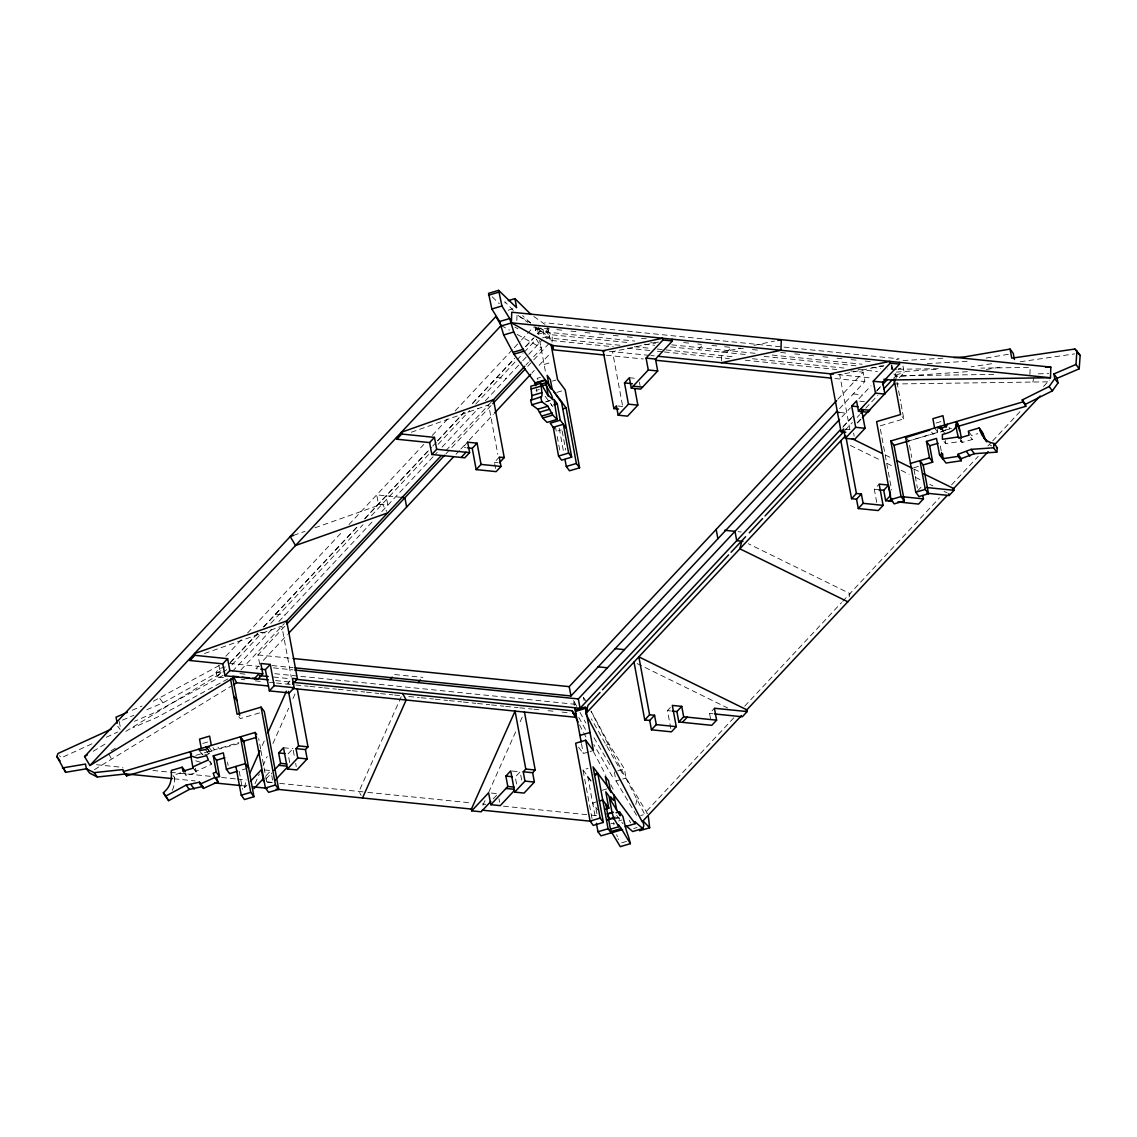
<?xml version="1.0" encoding="UTF-8"?>
<svg xmlns="http://www.w3.org/2000/svg" width="1137" height="1137" viewBox="0 0 1137 1137"><rect width="100%" height="100%" fill="white"/><g stroke="black" fill="none" stroke-linecap="round" stroke-linejoin="round"><path stroke-width="0.75" stroke-dasharray="5 3.75" d="M516.823 320.463L516.994 315.148L530.808 322.851M552.07 341.924L552.284 334.832L540.004 327.982M721.483 360.955L721.753 352.1L740.471 348.192M1029.923 374.499L1030.15 367.407L980.918 368.104M635.739 804.484L637.018 799.567M849.112 596.854L849.964 593.571L748.331 543.728M1032.808 382.046L1034.514 375.48M245.62 782.725L244.512 787.699L247.653 788.012M264.239 740.969L260.657 748.999L258.667 738.538M255.029 783.677L259.321 774.041M262.903 766.011L267.195 756.375M272.923 743.527L288.67 708.195M292.962 698.559L295.833 692.135M401.219 696.711L358.994 791.466L361.097 795.374M482.955 805.209L485.812 798.785M488.683 792.361L515.871 731.347M520.178 721.711L523.034 715.287M204.845 754.84L208.796 753.987L211.951 751.187L208.725 746.838M943.369 430.71L940.64 432.131M539.037 326.731L535.641 330.412L538.412 334.15L548.489 331.151L546.641 328.664M537.63 333.852L539.904 331.407L634.73 341.072M265.944 779.044L271.771 772.805M225.879 656.205L241.57 639.42M247.596 632.968L342.919 530.993M348.96 524.541L423.76 444.496M432.216 435.471L449.101 417.393M455.141 410.94L513.057 348.974M514.251 347.68L520.291 341.228M521.499 339.935L533.566 327.03M230.669 662.089L258.554 632.257M263.4 627.055L358.453 525.379M364.465 518.941L429.36 449.513M437.773 440.516L464.209 412.234M472.622 403.237L513.626 359.349M525.763 346.387L533.04 338.599M537.886 333.411L542.733 328.223L544.467 337.561L620.233 345.278M230.029 662.956L257.772 633.266M263.812 626.814L357.928 526.133M365.162 518.387L431.52 447.381M432.728 446.088L436.352 442.222M437.56 440.929L464.109 412.532M472.551 403.493L514.777 358.311M525.635 346.7L534.092 337.661M231.934 664.903L262.263 632.456M270.762 623.374L362.945 524.74M371.444 515.658L429.658 453.365M438.157 444.283L469.695 410.542M475.763 404.047L515.786 361.225M516.994 359.932L523.063 353.436M524.285 352.143L536.408 339.167L541.724 348.121L529.586 361.097M232.389 671.441L273.349 627.61M278.878 621.527L373.362 520.604M381.805 511.579L437.233 452.284M442.051 447.125L478.194 408.453M485.428 400.721L521.57 362.049M522.778 360.756L542.051 340.134M240.888 669.963L284.25 623.573M445.889 450.636L492.293 400.991M525.948 364.991L528.378 362.39M259.705 664.264L257.971 654.926L285.671 625.293M445.86 453.905L491.625 404.943M527.767 366.285L532.585 361.125M533.779 359.846L551.843 340.517L613.397 346.785M263.315 660.398L287.405 634.631M456.022 454.231L459.632 450.366M460.84 449.072L468.06 441.341M469.268 440.047L493.359 414.28M531.903 373.05L534.305 370.463M539.123 365.318L549.967 353.721M258.412 666.097L255.981 668.684L259.122 669.011M467.677 442.208L462.816 447.409L465.957 447.722M290.006 680.978L287.59 683.579L290.901 683.92M495.576 468.515L494.424 462.29L499.271 457.102M244.512 787.699L246.928 785.113M265.987 775.761L269.611 771.895M294.142 755.238L292.934 748.7L288.073 753.902L290.006 764.306M698.217 349.741L703.064 344.554L697.777 344.014M726.444 352.612L731.29 347.425L724.241 346.7M837.813 399.272L863.111 372.225L864.845 381.549L839.547 408.609M841.934 416.909L850.391 407.87M858.89 398.789L871.013 385.813M493.188 798.899L498.02 793.754L488.612 792.787M521.656 780.01L520.135 771.852L515.274 777.04L516.894 785.71M843.327 426.446L854.185 414.834M877.11 390.304L880.734 386.424M842.744 427.242L851.187 418.217M876.485 391.142L881.303 385.983M845.089 430.298L852.366 422.509M857.213 417.322L859.643 414.721M865.712 408.24L877.835 395.264M893.611 378.394L896.027 375.793L996.254 374.386M857.127 422.879L860.752 418.999M899.353 377.697L904.185 372.524L902.451 363.2M857.511 422.921L861.15 419.027M670.802 728.575L667.476 710.597L671.114 706.702M876.726 502.383L874.31 489.322L879.157 484.135M710.511 718.556L709.573 713.453L714.42 708.252M917.616 490.871L921.254 486.977M733.834 717.817L644.324 813.58L591.197 711.705M744.721 706.162L841.494 602.624M842.702 601.331L939.475 497.807M951.57 484.859L978.19 456.392M987.868 446.031L991.492 442.151M992.7 440.858L1020.529 411.082M1043.51 386.495L1049.565 380.028M223.591 677.638L216.925 676.956L216.058 672.294L219.512 668.627L226.732 666.481M216.925 676.956L220.379 673.289L218.929 665.515M93.177 751.315L107.717 742.433M125.809 731.389L226.789 669.721M111.085 750.79L117.111 747.108M94.399 769.65L230.655 686.435M153.324 701.231L219.569 665.301M146.815 709.73L163.032 702.808L224.33 668.798M223.136 675.421L153.978 712.899L134.45 721.299M227.897 678.945L157.204 717.248L132.787 727.751M91.87 743.854L61.185 757.853L59.579 755.693M106.409 737.217L117.722 732.043M210.444 761.435L211.525 764.306L196.019 771.298L194.413 769.124M132.247 710.227L141.983 706.077M122.512 720.119L133.853 715.272M411.338 432.231L488.654 404.886L497.807 454.288M293.517 535.385L305.029 531.32M314.906 527.824L382.359 503.975L386.779 511.437M204.504 653.505L281.82 626.174L291.299 677.268M182.958 771.213L186.17 775.562L196.459 772.478L195.479 768.214M508.196 310.216L514.919 308.226M534.845 327.357L537.63 329.332L540.985 328.337M540.899 328.479L537.545 329.474L535.698 326.987M542.633 337.817L549.356 335.827L546.584 332.089L545.717 327.413M546.385 338.385L549.754 337.391L536.081 327.2M544.111 364.465L550.834 362.476M540.445 377.356L537.076 378.365L539.492 381.62M552.497 381.08L555.865 380.085M535.968 390.46L539.322 389.465M556.803 392.393L563.526 390.403M546.044 401.617L549.398 400.622M545.632 401.958L550.678 400.466M557.969 430.88L561.323 429.885M896.34 359.704L899.225 358.851L544.85 322.752M898.074 369.042L900.959 368.189M895.515 375.111L904.185 372.524M902.579 412.29L903.801 418.871L879.825 425.963L891.65 490.033M936.092 423.021L941.138 421.529M907.539 441.312L951.456 428.322M906.288 437.717L908.705 440.971L937.826 432.358L937.243 429.246M944.875 430.269L950.546 428.592L950.646 429.502L949.04 427.341M969.136 432.231L971.552 435.499L977.777 433.652M913.665 467.79L918.412 466.369M259.506 712.913L240.319 718.612L237.093 714.263M202.756 743.456L207.787 741.964M195.862 755.352L238.813 742.603M209.023 751.443L211.951 751.187M238.798 743.584L219.356 748.985L216.129 744.636M180.769 772.947L174.558 774.794L174.643 782.327L173.478 787.515A20.224 17.467 -36.6 0 1 172.184 790.386M247.056 768.427L239.125 770.787L242.565 789.391M605.751 745.232L609.105 744.223L624.412 768.939L626.089 778.006L647.408 813.552L640.685 815.556M578.506 747.08L583.295 753.547L588.341 752.054M590.018 751.543L593.386 750.548M592.007 818.469L582.997 769.877L588.042 768.385M617.689 770.929L624.412 768.939M614.335 771.924L616.012 781.005L621.058 779.513M622.735 779.001L626.089 778.006M601.956 790.357L608.679 788.353M596.015 802.011L592.647 803.006L597.721 809.842M612.815 819.436L619.537 817.446M618.514 820.999L621.882 820.004M633.735 828.503L637.09 827.509M621.669 842.83L626.714 841.337M960.395 440.346L962.001 442.506L972.291 439.493L971.552 435.499M658.451 342.052L612.53 351.631L622.635 406.151M754.073 345.35L774.482 341.086M883.946 365.545L839.731 374.769L849.836 429.289M986.163 358.07L1009.898 354.005M991.62 363.726L971.097 366.839M986.319 369.497L1003.36 366.626M944.023 441.483L945.629 443.657L961.973 441.199L962.001 442.506M1020.216 361.751L1074.579 353.891M896.269 372.097L939.773 369.042M967.36 371.671L896.013 376.674L892.787 372.339M903.005 360.557L943.284 358.169M927.238 363.655L967.516 361.268M896.51 369.283L887.713 368.999M898.273 369.255L938.707 368.701M1038.379 373.803L1048.712 373.661M893.895 383.993L1048.314 381.833M544.495 328.394L549.782 328.934M556.832 329.659L562.119 330.185M570.93 331.094L576.217 331.634M585.015 332.53L592.064 333.24M599.114 333.965L606.163 334.676M613.213 335.401L620.262 336.111M627.311 336.836L634.361 337.547M641.396 338.272L648.445 338.982M683.692 342.578L688.979 343.118M711.89 345.449L717.177 345.989M738.339 348.135L745.389 348.86M752.438 349.585L759.488 350.295M780.622 352.456L787.671 353.166M794.72 353.891L800.007 354.417M808.819 355.327L814.106 355.853M822.904 356.762L828.191 357.288M837.003 358.198L842.29 358.738M851.101 359.633L856.388 360.173M865.2 361.069L870.487 361.609M650.606 342.678L655.893 343.218M671.754 344.838L756.389 353.451M772.25 355.071L862.173 364.238M879.811 366.029L883.335 366.384M552.284 334.832L628.192 342.564M644.082 344.184L654.67 345.264M670.56 346.884L748.245 354.787M764.135 356.407L855.934 365.759M871.823 367.379L880.649 368.274M634.332 346.714L650.193 348.32M657.243 349.045L664.292 349.755M666.055 349.94L734.772 356.933M752.396 358.738L844.024 368.061M858.108 369.497L877.494 371.472M627.468 348.22L650.321 350.551M657.357 351.262L662.644 351.802M664.392 351.973L729.457 358.61M745.289 360.216L836.733 369.525M850.803 370.96L863.111 372.225M609.404 351.319L649.056 355.355M650.819 355.526L654.343 355.895M837.941 374.599L871.496 378.01M606.334 355.227L643.258 358.979M834.942 378.507L864.845 381.549M853.12 393.928L862.514 394.894M629.372 377.74L637.217 378.536M859.714 401.19L864.418 401.674M496.656 377.512L506.064 378.479M839.277 412.418L845.544 413.058M617.988 406.008L622.692 406.477M845.189 429.146L849.893 429.63M874.31 489.322L879.015 489.791M401.489 497.366L376.702 494.851L378.436 504.188L387.831 505.141L386.097 495.803M738.126 531.661L741.253 531.974M275.538 614.094L284.946 615.046M260.131 632.414L267.962 633.21M257.971 654.926L291.385 658.323M394.638 674.525L422.865 677.41M272.013 665.515L293.119 667.661M229.447 663.383L259.407 666.438M273.505 667.874L292.877 669.849M709.573 713.453L713.013 713.794M667.476 710.597L670.617 710.923M274.756 673.687L576.246 704.4L573.474 700.662M239.992 673.616L245.279 674.156M273.477 677.027L289.338 678.647M216.058 672.294L221.061 672.791M275.552 680.551L291.427 682.172M241.229 679.429L244.753 679.784M255.328 680.864L262.377 681.589M269.441 682.299L274.728 682.84M276.49 683.024L294.113 684.815M295.876 685L308.226 686.251M309.989 686.435L322.325 687.686M324.088 687.871L336.438 689.136M338.201 689.306L350.537 690.571M352.299 690.742L364.65 692.007M366.412 692.177L378.749 693.442M380.511 693.613L392.848 694.878M394.61 695.062L401.674 695.773M408.723 696.498L419.297 697.564M421.06 697.748L433.41 699.013M435.173 699.184L447.509 700.449M449.271 700.619L461.608 701.884M463.37 702.055L475.721 703.32M477.483 703.49L489.82 704.755M491.582 704.94L503.933 706.191M505.695 706.375L518.031 707.626M519.794 707.811L532.144 709.062M533.907 709.246L540.956 709.957M548.006 710.682L555.055 711.392M562.104 712.117L569.168 712.842M283.525 747.748L292.934 748.7M512.29 771.042L520.135 771.852M264.551 769.962L270.819 770.602L271.445 773.999M266.754 781.858L273.036 782.498L271.771 775.704M96.503 764.718L122.924 767.418M152.87 770.46L168.731 772.08M170.493 772.265L211.013 776.386M221.573 777.466L235.672 778.902M237.434 779.072L246.246 779.982M267.38 782.128L272.667 782.668M279.716 783.379L366.043 792.176M367.791 792.361L471.741 802.949M482.301 804.015L485.826 804.385M503.449 806.176L589.762 814.973M591.524 815.144L596.811 815.684M616.197 817.659L619.722 818.015M174.004 778.788L195.138 780.934M240.945 785.596L247.994 786.321M610.896 823.287L614.421 823.643M494.424 462.29L497.736 462.631M200.553 762.273L194.569 760.44M199.657 751.187L202.969 754.812M885.382 455.042L891.735 458.154M913.977 469.055L920.33 472.182M850.362 445.434L880.535 460.229M886.888 463.342L893.241 466.454M901.186 470.348L909.117 474.243M915.47 477.369L920.231 479.7M929.768 484.376L932.937 485.925M944.051 491.383L947.235 492.946M637.175 663.596L727.694 707.996M514.933 327.172L518.003 328.891M501.175 325.495L509.504 330.142M517.164 334.42L541.724 348.121M533.793 316.47L544.921 324.372M518.145 315.489L527.895 322.411M530.609 323.135L522.594 315.617M492.15 296.8L499.342 303.764M513.313 310.458L504.842 301.632L505.681 306.18M545.135 396.216L552.866 406.634M970.685 437.319L972.291 439.493M959.557 437.944L961.973 441.199M942.857 430.696L944.463 432.87M934.6 428.009L937.826 432.358M931.629 432.145L933.25 434.32M902.181 416.696L903.801 418.871M583.551 697.663L586.322 701.401M582.997 769.877L591.425 781.233M616.68 815.314L622.991 823.842M587.857 777.125L590.757 781.048M212.96 747.62L214.566 749.795M207.574 748.501L209.99 751.77M206.707 748.103L209.919 752.452M205.57 749.638L208.796 753.987M208.298 759.971L211.525 764.306M159.805 698.459L163.032 702.808M193.233 768.129L196.459 772.478M173.094 775.633L174.714 777.807M117.722 726.23L120.138 729.485M609.83 764.661L592.42 735.127M622.465 773.601L591.396 718.954M612.388 776.599L593.827 744.607M616.012 781.005L637.331 816.551M578.818 717.419L586.322 731.02M590.942 710.952L609.105 744.223M576.743 706.39L573.432 700.335L574.341 705.324M580.041 712.43L585.825 723.018M629.23 820.218L630.637 822.833M108.768 753.945L111.582 759.161M579.5 724.88L586.28 737.686M593.4 751.557L605.907 775.335M610.825 784.757L614.676 792.347M201.832 753.575L202.073 754.456M613.994 824.837L613.483 822.492M498.972 798.842L499.598 802.253M940.342 446.045L941.55 452.583M908.705 440.971L908.875 441.895M909.515 445.349L911.746 457.429M913.977 469.482L914.915 474.555M915.228 476.247L916.479 483.012M916.792 484.703L917.417 488.086M895.416 373.519L900.447 400.764M901.058 404.061L902.281 410.642M891.92 365.318L892.488 368.431M891.621 366.029L892.204 369.184M891.138 364.536L892.005 369.198M853.617 433.055L854.185 436.167M639.42 382.16L640.06 385.642M547.622 326.49L550.706 342.55M562.161 430.98L565.672 450.025M559.233 428.251L563.725 452.569M539.336 328.295L539.904 331.407M537.63 329.332L538.412 334.15M539.663 340.375L545.945 374.343M551.331 404.573L551.502 405.497M555.325 426.204L556.291 431.378M557.229 436.452L559.717 449.996M534.774 325.736L536.209 333.525M583.523 697.351L584.134 700.776M596.001 808.791L596.939 813.865M587.687 776.201L595.163 816.537M581.476 743.669L583.295 753.547M295.663 763.41L296.26 766.679M260.927 750.69L266.712 781.929M227.485 762.131L228.096 765.414M185.686 772.89L186.17 775.562M119.271 721.498L120.664 729.059M536.323 388.797L536.891 391.867M945.6 440.46L945.629 443.657M618.443 839.632A20.224 3.965 73.5 0 1 618.073 838.665M617.363 836.704A20.224 3.965 73.5 0 1 616.68 834.672M991.649 445.931A20.224 17.467 -36.6 0 1 990.029 444.922"/><path stroke-width="1.5" d="M536.024 383.951L513.924 354.175L503.677 334.974L499.584 321.515L491.852 308.98L488.555 293.332L498.646 290.347L516.61 307.729L514.933 298.647L508.211 300.637M565.004 459.519L566.283 466.468L569.509 470.803L579.586 467.819L576.374 463.484L566.112 407.899L524.001 351.191L513.753 331.99L509.674 318.531L501.929 305.995L498.646 290.347M604.912 350.85L551.957 345.463L511.408 322.837L511.735 312.22L1050.815 367.123L1050.489 377.754L890.911 379.985L883.847 379.275M1075.972 364.465L1053.9 373.959L1057.112 378.308L1079.198 368.814L1075.972 364.465L1076.924 351.148L1074.863 349.031L1011.745 358.169L1010.068 349.087L964.29 356.933L953.787 357.558M1079.198 368.814L1080.15 355.483L1076.924 351.148M959.472 430.653C956.331 413.555 954.213 425.067 958.789 438.171L969.079 435.158L968.34 431.15L979.213 427.938L982.439 432.273L986.035 440.815M993.567 447.793L971.14 449.357L958.079 454.274L961.291 458.623L974.352 453.691L996.794 452.142L993.567 447.793L994.179 443.501L990.199 442.407A20.224 17.467 -36.6 0 1 984.642 438.726L981.771 434.732L979.213 427.938M996.794 452.142L997.391 447.85L994.179 443.501M741.381 715.656L642.192 821.781L585.797 713.624L587.928 705.423L600.052 692.447M895.174 379.076L893.895 383.993L862.358 417.734M626.061 825.817L632.698 831.531L642.775 828.546L643.812 825.519L642.945 820.843L649.653 827.779L639.562 830.763M87.066 768.683L65.605 772.307L56.85 756.56L57.959 753.518L111.27 729.172M249.913 773.089L259.947 750.605M267.82 732.939L286.425 691.182M362.504 797.989L406.165 700.022L402.654 693.499M958.221 426.318L1025.787 406.321L1022.206 399.968L1049.167 386.523L1054.752 378.635L1053.9 373.959M1025.787 406.321L1025.418 404.317L1052.379 390.872L1057.978 382.984L1057.112 378.308M608.849 788.154L608.053 787.515L611.137 792.375L611.137 791.253M947.334 424.243L946.751 425.991L941.251 428.521L937.428 427.782L940.143 426.375L942.559 429.63M662.97 340.006L662.644 338.243L603.122 350.679L613.866 408.595L616.425 405.852L618.158 415.19L628.448 404.175L624.511 382.927L629.372 377.74L631.291 388.143L648.289 370.008L646.086 358.098L662.97 340.006L672.379 340.972L672.052 339.21M646.086 358.098L655.495 359.05L672.379 340.972M274.102 770.317L280.597 763.339L286.879 763.979M275.353 780.01L286.993 767.532M890.172 363.158L889.845 361.395L830.323 373.817L841.067 431.733L843.626 428.99L845.359 438.328L855.649 427.313L851.712 406.08L856.573 400.878L858.506 411.296L875.49 393.146L873.287 381.236L890.172 363.158L899.58 364.11L899.253 362.348M873.287 381.236L882.696 382.203L899.58 364.11M507.798 786.491L505.866 776.088L510.726 770.886L514.663 792.119L524.967 781.105L523.233 771.767L525.791 769.038L515.061 711.108L471.4 809.075L471.727 810.837L488.612 792.787L490.829 804.683L507.798 786.491L514.08 787.131M514.208 790.67L500.237 805.65L490.829 804.683M84.579 756.56L495.874 316.541L501.175 325.495L89.894 765.514L84.579 756.56L87.435 754.812M189.694 658.749L190.021 660.512L194.868 655.324L227.627 658.678L229.845 670.574L224.998 675.776L222.781 663.866L227.627 658.678M396.529 437.461L396.856 439.223L401.702 434.036L434.462 437.39L436.679 449.3L431.833 454.487L429.601 442.577L434.462 437.39M285.771 621.939L441.042 455.838M491.98 401.318L524.74 366.285M286.879 624L444.652 455.198M492.833 403.649L525.351 368.857M288.599 633.337L453.606 456.804M494.567 412.987L530.695 374.329M224.998 675.776L254.347 678.732L259.193 673.545L262.775 673.9L260.842 663.496L270.265 664.449L274.202 685.696L269.355 690.884L265.404 669.65L270.265 664.449M431.833 454.487L461.181 457.444L466.028 452.256L469.609 452.625L467.677 442.208L477.099 443.174L481.036 464.408L476.176 469.609L472.239 448.362L477.099 443.174M262.775 673.9L257.928 679.102L254.347 678.732M469.609 452.625L464.763 457.813L461.181 457.444M292.564 684.09L297.411 678.903L286.68 620.973L194.541 653.562L194.868 655.324M499.385 462.802L504.245 457.614L493.501 399.698L401.375 432.273L401.702 434.036M297.411 678.903L292.436 678.391L294.17 687.729L289.324 692.916L269.355 690.884M504.245 457.614L499.271 457.102L501.005 466.44L496.144 471.628L476.176 469.609M250.552 781.247L261.411 769.65L263.628 781.545M280.597 763.339L278.664 752.95L283.525 747.748L287.462 768.982L296.871 769.948L307.161 758.919L305.441 749.581L307.999 746.853L297.269 688.923M253.921 788.652L263.585 778.348M287.462 768.982L297.752 757.967L296.032 748.629L298.59 745.886L307.999 746.853M631.291 388.143L640.699 389.11L657.698 370.96L655.495 359.05M634.83 388.797L637.857 405.127L627.567 416.142L618.158 415.19M389.792 679.713L392.208 677.126M418.004 682.598L420.434 679.997M293.133 658.508L569.225 686.634L836.605 400.565M294.867 667.845L570.959 695.972L837.13 411.196M294.639 670.034L578.335 698.928L839.532 419.482M490.786 801.486L481.136 811.804L471.727 810.837M296.373 679.372L580.069 708.266L840.342 429.814M882.511 384.69L887.329 379.545M602.482 689.861L728.632 554.884M731.063 552.284L740.77 541.908M745.616 536.721L741.978 540.615L739.846 548.801L847.832 601.771M749.255 532.827L762.6 518.543M765.03 515.956L843.867 431.591M860.851 413.427L863.281 410.827M883.904 388.769L892.389 379.687M585.797 713.624L845.686 435.57M523.233 771.767L532.642 772.734L535.2 769.991L524.47 712.075M532.642 772.734L534.376 782.057L524.072 793.086L514.663 792.119M861.732 410.301L865.058 428.279L854.768 439.28L845.359 438.328M634.005 662.047L644.736 719.963L649.597 714.775L654.557 715.272L656.291 724.61L651.444 729.798L649.71 720.46L654.557 715.272M840.84 440.758L851.57 498.674L856.417 493.486L861.391 493.998L863.125 503.321L858.279 508.523L856.545 499.186L861.391 493.998M676.899 711.563L681.745 706.375L683.664 716.779L678.817 721.967L676.899 711.563L672.194 711.08M879.015 489.791L883.733 490.274L888.58 485.087L879.157 484.135L883.094 505.368L878.247 510.556L858.279 508.523M883.733 490.274L885.652 500.692L890.498 495.49L888.907 486.821M681.745 706.375L672.322 705.409L676.259 726.657L671.413 731.844L651.444 729.798M678.817 721.967L682.399 722.336L687.245 717.149L716.608 720.162L714.42 708.252L747.165 711.577L746.838 709.815L638.852 656.859L649.597 714.775M885.652 500.692L889.233 501.047L891.65 498.461M716.608 720.162L711.762 725.349L682.399 722.336M922.818 495.476L923.443 498.887L918.597 504.075L897.86 501.943M746.213 710.483L947.022 495.647M953.076 489.166L988.152 451.645M994.207 445.164L1040.17 395.989M747.165 711.577L742.319 716.765L714.732 713.965M926.74 493.216L949.153 495.49L954 490.289L953.673 488.526L923.5 473.731M237.534 771.256L229.617 773.601L226.391 769.266L223.349 752.879L213.273 755.863L216.499 760.212L219.526 776.543L216.385 777.481L218.006 781.858L203.452 788.424L202.741 786.506L189.31 789.433L168.66 800.661L163.387 792.802L166.57 789.575A20.224 17.467 -36.6 0 0 170.252 783.166L171.431 777.978L171.346 770.445L182.218 767.219L185.43 771.568M89.894 765.514L233.611 677.751M233.668 684.602L236.681 682.754L268.46 685.995M165.434 796.312L186.084 785.098L199.515 782.171L202.741 786.506M182.218 767.219L182.958 771.213L193.233 768.129L192.793 766.949L208.298 759.971L206.678 755.65L197.326 757.924L191.343 756.091L189.993 751.784L191.599 753.959M199.515 782.171L200.226 784.075L214.779 777.523L218.006 781.858M127.387 712.316L116.045 717.149L117.168 723.203M566.368 428.393L560.285 420.207L557.258 403.82L554.046 399.471L557.158 419.411L547.068 422.395L542.69 418.075L537.787 409.221L531.803 404.772L530.652 400.295L531.391 399.684A20.224 3.979 73.5 0 0 531.945 396.628L530.808 386.267L540.899 383.283L548.389 396.372L545.291 379.857L535.2 382.842L535.754 385.727M530.652 400.295L541.482 396.699A20.224 3.979 73.5 0 0 542.022 393.644L540.899 383.283M293.517 535.385L290.219 536.55L295.535 545.504L387.66 512.929M488.526 295.222L498.603 292.237M491.852 308.98L501.929 305.995M499.584 321.515L509.674 318.531M500.451 326.191L510.527 323.206M503.677 334.974L513.753 331.99M513.554 352.172L523.631 349.187M513.924 354.175L524.001 351.191M535.285 383.24L545.362 380.255M540.8 384.235L545.845 382.743C546.57 389.096 552.198 393.345 552.767 399.627L548.091 395.036M531.221 388.996L546.286 384.562M531.931 395.577L542.008 392.592M531.803 404.772L541.88 401.787L547.878 406.236L552.767 415.09L557.158 419.411M537.787 409.221L547.878 406.236M553.904 404.815L557.258 403.82M539.492 412.262L549.569 409.277M562.744 408.894L566.112 407.899M542.207 415.929L552.284 412.944M542.69 418.075L552.767 415.09M560.285 420.207L550.209 423.191L554.259 428.649M558.551 456.051L568.642 453.066L571.684 457.159L561.593 460.144L558.551 456.051L553.25 427.285L563.327 424.3L568.642 453.066M566.283 466.468L576.374 463.484M894.052 379.218L900.575 414.536L876.599 421.628L890.982 499.541L894.208 503.876L904.285 500.891L901.072 496.556L890.811 440.971L1022.575 401.986M930.023 429.971L905.663 437.56M890.811 440.971L894.023 445.32L907.539 441.312M905.493 436.636L915.754 492.207L918.98 496.542L928.488 493.728L925.262 489.393L919.961 460.627L923.173 464.962L932.695 462.148L929.469 457.813L926.442 441.426L936.518 438.441L939.546 454.772L942.758 459.121L941.55 452.583M926.442 441.426L929.668 445.761L938.068 443.274M939.546 454.772L942.687 453.848L942.772 458.68L945.984 463.029L961.333 460.727L961.291 458.623M910.439 463.441L929.469 457.813M890.982 499.541L901.072 496.556M915.754 492.207L925.262 489.393M62.379 767.958L85.488 764.064L86.355 768.726L94.144 772.648L123.009 769.55L123.393 771.554L255.129 732.455L265.418 787.998L268.645 792.347L278.721 789.362L264.296 711.492L261.069 707.143L237.093 714.263L230.555 678.974M123.393 771.554L126.605 775.903L190.789 756.858M243.147 741.324L256.664 737.302M216.499 760.212L224.899 757.725M219.526 776.543L216.3 772.194L213.159 773.132L214.779 777.523M226.391 769.266L245.421 763.609L248.633 767.958M241.229 795.189L250.737 792.361L253.963 796.71L244.455 799.538L241.229 795.189L235.899 766.437M265.418 787.998L275.509 785.013L278.721 789.362M575.208 710L585.285 707.001L587.133 709.502M575.493 711.378L585.569 708.379L587.232 711.407M579.941 735.454L590.032 732.455M585.569 708.379L593.386 750.548L585.726 740.215L575.635 743.214L590.075 821.07L593.287 825.419L603.377 822.421L593.073 766.878L635.185 823.685L625.108 826.684M594.409 774.212L597.778 773.217L608.068 828.759L611.109 832.867L601.018 835.851L597.977 831.744L596.413 823.302M594.58 775.136L597.948 774.141M599.37 801.002L602.738 800.007L608.821 808.208L605.452 809.217M606.987 814.007L612.033 812.5L613.639 818.143L618.812 826.713L610.413 829.2M608.466 813.779L613.511 812.287M616.069 812.756L619.423 811.761L622.891 816.437L626.117 829.598A20.224 3.965 73.5 0 0 628.534 836.633L630.367 843.668L620.29 846.653L611.18 831.502L621.257 828.518L630.367 843.668M590.075 821.07L600.151 818.086L603.377 822.421M615.117 817.247L610.086 818.739L607.613 815.4M606.916 820.132L613.639 818.143M597.977 831.744L608.068 828.759M612.516 832.54L622.593 829.555M777.879 340.375L781.275 339.665L780.948 350.295L721.427 362.731M958.761 436.864L942.417 439.308L942.36 434.533C947.576 433.083 955.876 431.15 956.388 424.556L959.614 428.905L961.39 438.129M942.772 458.68L958.107 456.378L961.333 460.727M86.355 768.726L89.581 773.075L97.356 776.997L126.235 773.899L126.605 775.903M1045.642 367.194L1050.815 367.123M436.679 449.3L466.028 452.256M851.57 498.674L856.545 499.186M229.845 670.574L259.193 673.545M644.736 719.963L649.71 720.46M511.408 322.837L1050.489 377.754M657.882 356.251L833.464 374.13M604.571 355.042L553.577 349.855L552.71 345.179M655.58 360.244L831.431 378.152M648.289 370.008L657.698 370.96M875.49 393.146L884.899 394.113L882.696 382.203M624.511 382.927L632.357 383.723M851.712 406.08L857.994 406.719M633.138 386.168L642.547 387.134M860.339 409.32L869.748 410.272L867.901 412.248L858.506 411.296M836.136 412.091L839.277 412.418M628.448 404.175L637.857 405.127M855.649 427.313L865.058 428.279M613.866 408.595L618.571 409.078M841.067 431.733L845.772 432.216M926.428 487.503L954 490.289M396.856 439.223L429.601 442.577M467.534 447.879L472.239 448.362M481.036 464.408L501.005 466.44M863.125 503.321L883.094 505.368M401.489 497.366L404.914 497.722L406.634 507.059M724.724 530.297L734.985 531.334L736.719 540.672L742.987 541.311M615.018 648.673L624.426 649.625M598.034 666.836L607.442 667.789M190.021 660.512L222.781 663.866M260.7 669.167L265.404 669.65M683.664 716.779L687.245 717.149M259.378 675.591L268.19 676.487M233.17 676.231L238.472 676.771M241.996 677.126L249.06 677.851M252.599 678.206L268.488 679.827M293.204 682.342L572.138 710.753L575.635 717.276L292.564 688.453M572.693 713.197L576.217 713.553M274.202 685.696L294.17 687.729M656.291 724.61L676.259 726.657M525.791 769.038L535.2 769.991M296.032 748.629L305.441 749.581M278.664 752.95L284.932 753.589M505.866 776.088L512.147 776.727M297.752 757.967L307.161 758.919M524.967 781.105L534.376 782.057M278.75 765.315L286.595 766.125M505.951 788.467L513.796 789.263M124.672 773.757L172.241 778.603M214.523 782.91L240.945 785.596M253.267 786.861L267.366 788.296M276.177 789.192L471.727 809.103M482.287 810.184L591.51 821.312M902.721 496.755L923.443 498.887M889.233 501.047L892.687 501.403M996.353 447.637L997.391 447.85M205.797 747.094L208.725 746.838L205.57 749.638L199.742 750.463L198.62 749.226M852.039 438.683L882.213 453.478M896.51 460.499L912.386 468.288M531.022 314.494L514.933 298.647M642.775 828.546L634.816 821.681L635.185 823.685M1080.15 355.483L1074.863 349.031M553.719 391.64L561.593 402.512M1054.752 378.635L1057.978 382.984M1049.167 386.523L1052.379 390.872M1010.068 349.087L1013.28 353.422L1014.403 359.477M1022.206 399.968L1025.418 404.317M980.137 430.71L983.349 435.059M983.647 437.574L986.873 441.923M956.032 422.083L959.244 426.432M971.14 449.357L974.352 453.691M966.578 451.759L969.804 456.093M946.297 427.199L944.691 425.025L942.957 415.687L932.88 418.672L934.6 428.009M939.389 427.199L940.995 429.374M621.257 828.518L618.542 824.851L618.812 826.713M233.739 696.171L236.965 700.52M255.129 732.455L256.735 734.63M240.618 737.742L243.844 742.091M200.226 784.075L203.452 788.424M191.016 784.686L194.242 789.035M186.084 785.098L189.31 789.433M163.387 792.802L168.66 800.661M94.144 772.648L97.356 776.997M56.85 756.56L60.076 760.909M619.423 811.761L620.162 815.755L611.194 801.002L610.597 796.795L613.483 800.306L614.378 800.164L613.895 794.976M233.881 677.538L236.681 682.754M572.138 710.753L578.093 721.995M63.53 768.029L65.605 772.307M550.336 386.665L551.346 388.456L550.564 388.726L548.048 383.581M540.743 397.31L541.88 401.787M948.827 493.714L949.153 495.49M614.392 797.762L616.709 810.127M929.668 445.761L932.695 462.148M923.173 464.962L928.488 493.728M894.023 445.32L904.285 500.891M846.326 438.981L856.417 493.486M716.168 529.43L717.902 538.767M579.586 467.819L565.203 389.906L557.542 379.587L551.019 344.284M561.422 401.588L571.684 457.159M552.113 389.053L550.393 379.715L547.167 375.366L548.887 384.718M610.299 790.116L608.565 780.778L605.339 776.429L607.073 785.766M612.033 812.5L609.006 796.184L605.779 791.835L608.821 808.208M605.779 804.115L611.109 832.867M578.335 698.928L580.069 708.266M585.726 740.215L600.151 818.086M574.896 708.223L581.163 742.035M569.225 686.634L570.959 695.972M288.485 691.381L298.59 745.886M261.069 707.143L275.509 785.013M232.502 676.444L239.708 715.315M253.963 796.71L243.673 741.168L240.447 736.819L250.737 792.361M211.34 745.46L209.606 736.122L199.529 739.107L201.263 748.444M213.273 755.863L216.3 772.194M190.604 754.598L192.793 766.949M648.403 816.821L649.653 827.779M958.079 454.274L958.107 456.378"/></g></svg>
